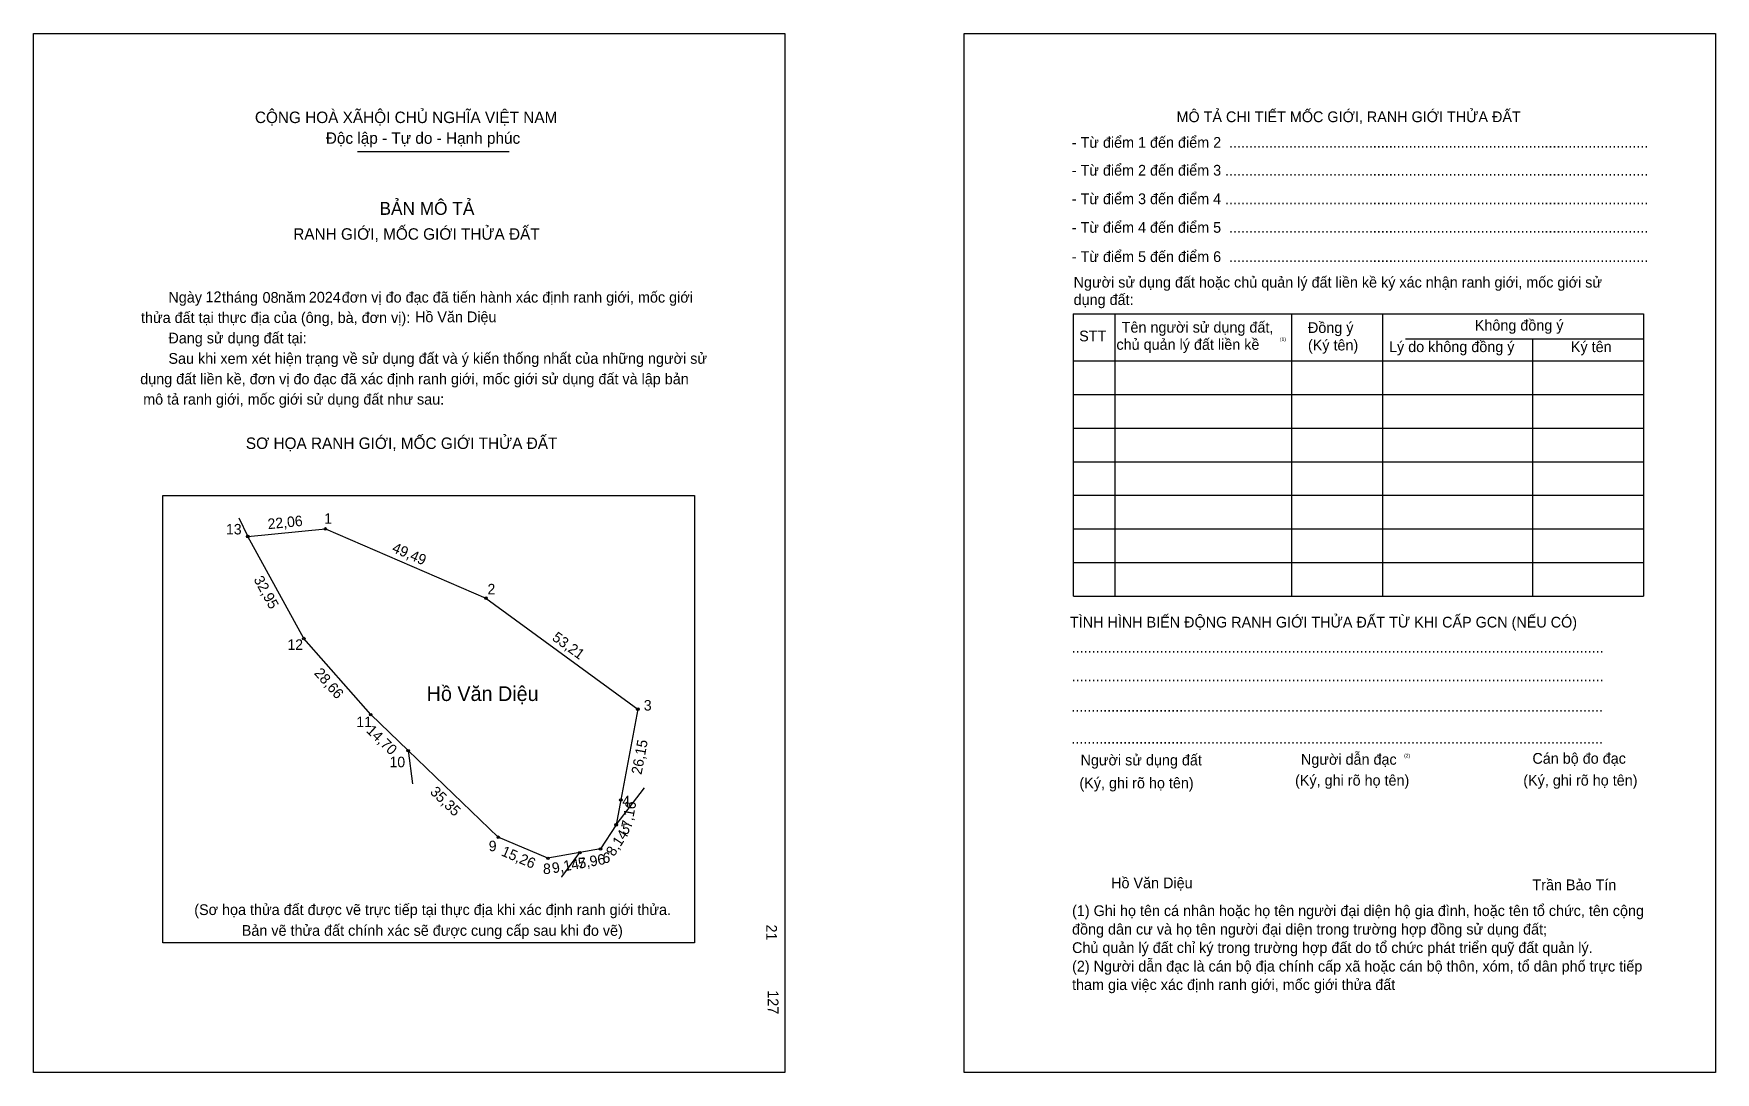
# Model space of a CAD drawing. Extents: x 546731 to 547207, y 1825779 to 1826073.
import ezdxf

# ---------------------------------------------------------------- set-up
doc = ezdxf.new("R2010")
doc.units = 0
for name, color, linetype in [('bmtKhungInTrang1', 7, 'Continuous'), ('bmtKhungInTrang2', 7, 'Continuous'), ('bmtNoiDung', 7, 'Continuous'), ('bmtTemplate', 7, 'Continuous'), ('CanhThua', 7, 'Continuous'), ('ChieuDaiCanhThua', 7, 'Continuous'), ('MocDinhThua', 7, 'Continuous'), ('RauThua', 7, 'Continuous'), ('SoHieuDinhThua', 7, 'Continuous'), ('TenChuSuDung', 7, 'Continuous')]:
    doc.layers.add(name, color=color, linetype=linetype)

msp = doc.modelspace()

# ---------------------------------------------------------------- linework, layer by layer
at = {"layer": 'bmtKhungInTrang1'}
msp.add_lwpolyline([(546731.17, 1826072.59), (546943.7, 1826072.59), (546943.7, 1825778.65), (546731.17, 1825778.65)], close=True, dxfattribs=at)
at = {"layer": 'bmtKhungInTrang2'}
msp.add_lwpolyline([(546994.38, 1826072.59), (547206.9, 1826072.59), (547206.9, 1825778.65), (546994.38, 1825778.65)], close=True, dxfattribs=at)
at = {"layer": 'bmtTemplate'}
for p, q in [((546822.76, 1826039.28), (546865.73, 1826039.28)), ((547037.01, 1825993.31), (547037.01, 1825913.4)), ((547087.01, 1825993.31), (547087.01, 1825913.4)), ((547112.73, 1825993.41), (547112.73, 1825913.4)), ((547186.55, 1825993.31), (547186.55, 1825913.4)), ((547119.25, 1825986.27), (547186.55, 1825986.27)), ((547025.36, 1825979.99), (547186.55, 1825979.99)), ((547025.36, 1825970.48), (547186.55, 1825970.48)), ((547025.36, 1825960.97), (547186.55, 1825960.97)), ((547025.36, 1825951.45), (547186.55, 1825951.45)), ((547025.36, 1825941.94), (547186.55, 1825941.94)), ((547025.36, 1825932.43), (547186.55, 1825932.43)), ((547025.36, 1825922.91), (547186.55, 1825922.91)), ((547025.36, 1825913.4), (547186.55, 1825913.4))]:
    msp.add_line(p, q, dxfattribs=at)
for points in [[(547025.25, 1825993.31), (547186.55, 1825993.31)], [(547025.25, 1825993.31), (547025.25, 1825913.4)], [(547155.18, 1825986.18), (547155.18, 1825913.4)]]:
    msp.add_lwpolyline(points, dxfattribs=at)
msp.add_lwpolyline([(546767.73, 1825815.26), (546767.73, 1825941.93), (546918.11, 1825941.93), (546918.11, 1825815.26)], close=True, dxfattribs=at)
at = {"layer": 'CanhThua'}
for p, q in [((546791.74, 1825930.28), (546813.7, 1825932.44)), ((546813.7, 1825932.44), (546859.13, 1825912.83)), ((546807.6, 1825901.4), (546791.74, 1825930.28)), ((546859.13, 1825912.83), (546902.08, 1825881.43)), ((546826.53, 1825879.88), (546807.6, 1825901.4)), ((546837.13, 1825869.69), (546826.53, 1825879.88)), ((546902.08, 1825881.43), (546897.29, 1825855.73)), ((546862.61, 1825845.19), (546837.13, 1825869.69)), ((546897.29, 1825855.73), (546895.97, 1825848.69)), ((546895.97, 1825848.69), (546891.52, 1825841.87)), ((546876.66, 1825839.23), (546862.61, 1825845.19)), ((546891.52, 1825841.87), (546885.66, 1825840.83)), ((546885.66, 1825840.83), (546876.66, 1825839.23))]:
    msp.add_line(p, q, dxfattribs=at)
at = {"layer": 'MocDinhThua'}
for centre in [(546813.7, 1825932.44), (546791.74, 1825930.28), (546859.13, 1825912.83), (546807.6, 1825901.4), (546826.53, 1825879.88), (546902.08, 1825881.43), (546837.13, 1825869.69), (546897.29, 1825855.73), (546895.97, 1825848.69), (546862.61, 1825845.19), (546891.52, 1825841.87), (546876.66, 1825839.23), (546885.66, 1825840.83)]:
    msp.add_circle(centre, 0.356, dxfattribs=at)
at = {"layer": 'RauThua'}
for p, q in [((546789.19, 1825935.61), (546791.74, 1825930.28)), ((546837.13, 1825869.69), (546838.33, 1825860.31)), ((546895.97, 1825848.69), (546903.96, 1825859.16)), ((546880.58, 1825833.99), (546885.66, 1825840.83)), ((546880.52, 1825833.89), (546880.58, 1825833.99))]:
    msp.add_line(p, q, dxfattribs=at)

# ---------------------------------------------------------------- texts
at = {"layer": 'bmtNoiDung'}
for s, height, p in [('12', 3.041, (546779.8, 1825996.59)), ('08', 3.041, (546795.93, 1825996.42)), ('2024', 3.041, (546809.01, 1825996.48)), ('Hồ Văn Diệu', 3.0409, (546839.05, 1825990.93)), ('Hồ Văn Diệu', 3.0409, (547035.97, 1825830.74))]:
    msp.add_text(s, height=height, dxfattribs=at).set_placement(p)
for s, p in [('21', (546938.4, 1825820.49)), ('127', (546938.84, 1825801.88))]:
    msp.add_text(s, height=3.041, rotation=270, dxfattribs=at).set_placement(p)
at = {"layer": 'bmtTemplate'}
for s, height, p in [('CỘNG HOÀ XÃHỘI CHỦ NGHĨA VIỆT NAM', 3.2436, (546793.77, 1826047.28)), ('MÔ TẢ CHI TIẾT MỐC GIỚI, RANH GIỚI THỬA ĐẤT', 3.0397, (547054.47, 1826047.54)), ('Độc lập - Tự do - Hạnh phúc', 3.2436, (546813.83, 1826041.41)), ('- Từ điểm 1 đến điểm 2  .........................................................................................................', 3.0397, (547024.84, 1826040.29)), ('- Từ điểm 2 đến điểm 3 ..........................................................................................................', 3.0397, (547024.84, 1826032.41)), ('- Từ điểm 3 đến điểm 4 ..........................................................................................................', 3.0397, (547024.84, 1826024.33)), ('BẢN MÔ TẢ', 3.649, (546829.01, 1826021.31)), ('RANH GIỚI, MỐC GIỚI THỬA ĐẤT', 3.2436, (546804.62, 1826014.27)), ('- Từ điểm 4 đến điểm 5  .........................................................................................................', 3.0397, (547024.84, 1826016.24)), ('- Từ điểm 5 đến điểm 6  .........................................................................................................', 3.0397, (547024.84, 1826007.96)), ('Người sử dụng đất hoặc chủ quản lý đất liền kề ký xác nhận ranh giới, mốc giới sử', 3.0397, (547025.36, 1826000.73)), ('Ngày     tháng     năm         đơn vị đo đạc đã tiến hành xác định ranh giới, mốc giới ', 3.0409, (546769.3, 1825996.48)), ('dụng đất:', 3.04, (547025.36, 1825995.79)), ('thửa đất tại thực địa của (ông, bà, đơn vị):', 3.0409, (546761.55, 1825990.71)), ('Tên người sử dụng đất,', 3.0397, (547038.97, 1825987.98)), ('Đồng ý', 3.04, (547091.65, 1825987.89)), ('Không đồng ý', 3.0397, (547138.86, 1825988.56)), ('Đang sử dụng đất tại:', 3.0409, (546769.3, 1825984.93)), ('STT', 3.04, (547026.94, 1825985.51)), ('chủ quản lý đất liền kề', 3.0397, (547037.48, 1825983.12)), ('(1)', 1.014, (547083.71, 1825985.62)), ('(Ký tên)', 3.04, (547091.65, 1825982.94)), ('Lý do không đồng ý', 3.0397, (547114.59, 1825982.47)), ('Ký tên', 3.04, (547166.03, 1825982.47)), ('Sau khi xem xét hiện trạng về sử dụng đất và ý kiến thống nhất của những người sử ', 3.0409, (546769.3, 1825979.16)), ('dụng đất liền kề, đơn vị đo đạc đã xác định ranh giới, mốc giới sử dụng đất và lập bản', 3.0409, (546761.32, 1825973.38)), ('mô tả ranh giới, mốc giới sử dụng đất như sau:', 3.0409, (546762.16, 1825967.61)), ('SƠ HỌA RANH GIỚI, MỐC GIỚI THỬA ĐẤT', 3.2436, (546791.21, 1825955.06)), ('TÌNH HÌNH BIẾN ĐỘNG RANH GIỚI THỬA ĐẤT TỪ KHI CẤP GCN (NẾU CÓ)', 3.0397, (547024.33, 1825904.53)), ('.....................................................................................................................................', 3.04425, (547024.84, 1825897.37)), ('.....................................................................................................................................', 3.04425, (547024.84, 1825889.29)), ('.....................................................................................................................................', 3.04425, (547024.68, 1825880.73)), ('.....................................................................................................................................', 3.04425, (547024.68, 1825871.69)), ('Người sử dụng đất', 3.0397, (547027.32, 1825865.51)), ('Người dẫn đạc', 3.0397, (547089.67, 1825865.7)), ('(2)', 1.014, (547118.86, 1825867.79)), ('Cán bộ đo đạc', 3.0397, (547155.15, 1825865.98)), ('(Ký, ghi rõ họ tên)', 3.0397, (547027.01, 1825859.04)), ('(Ký, ghi rõ họ tên)', 3.0397, (547088.01, 1825859.8)), ('(Ký, ghi rõ họ tên)', 3.0397, (547152.57, 1825859.8)), ('Trần Bảo Tín', 3.0397, (547155.15, 1825830.19)), ('(Sơ họa thửa đất được vẽ trực tiếp tại thực địa khi xác định ranh giới thửa.', 3.0409, (546776.61, 1825823.17)), ('(1) Ghi họ tên cá nhân hoặc họ tên người đại diện hộ gia đình, hoặc tên tổ chức, tên cộng', 3.0397, (547024.93, 1825822.88)), ('Bản vẽ thửa đất chính xác sẽ được cung cấp sau khi đo vẽ)', 3.0409, (546790.05, 1825817.29)), ('đồng dân cư và họ tên người đại diện trong trường hợp đồng sử dụng đất;', 3.0397, (547024.93, 1825817.65)), ('Chủ quản lý đất chỉ ký trong trường hợp đất do tổ chức phát triển quỹ đất quản lý.', 3.0397, (547024.93, 1825812.42)), ('(2) Người dẫn đạc là cán bộ địa chính cấp xã hoặc cán bộ thôn, xóm, tổ dân phố trực tiếp', 3.0397, (547024.93, 1825807.18)), ('tham gia việc xác định ranh giới, mốc giới thửa đất', 3.0397, (547024.93, 1825801.95))]:
    msp.add_text(s, height=height, dxfattribs=at).set_placement(p)
at = {"layer": 'ChieuDaiCanhThua'}
for s, rotation, p in [('22,06', 5.6243, (546797.51, 1825932.34)), ('49,49', 336.6547, (546832.32, 1825926.02)), ('32,95', 298.7639, (546793.31, 1825918.17)), ('53,21', 323.8298, (546877.61, 1825901.16)), ('28,66', 311.3533, (546810.36, 1825891.52)), ('14,70', 316.1137, (546825.08, 1825875.1)), ('26,15', 79.4258, (546903.12, 1825862.75)), ('35,35', 316.1175, (546843.1, 1825857.77)), ('7,16', 79.4266, (546900.28, 1825847.52)), ('8,14', 56.8682, (546895.33, 1825839.56)), ('15,26', 337.0129, (546863.21, 1825840.1)), ('9,14', 10.1002, (546878.07, 1825834.96)), ('5,96', 10.0993, (546885.49, 1825836.28))]:
    msp.add_text(s, height=2.967, rotation=rotation, dxfattribs=at).set_placement(p)
at = {"layer": 'SoHieuDinhThua'}
for s, height, p in [('1', 2.97, (546813.38, 1825933.89)), ('13', 2.967, (546785.59, 1825930.87)), ('2', 2.97, (546859.56, 1825913.92)), ('12', 2.967, (546802.97, 1825898.21)), ('3', 2.97, (546903.78, 1825881.04)), ('11', 2.967, (546822.47, 1825876.35)), ('10', 2.967, (546831.84, 1825865)), ('4', 2.97, (546897.69, 1825853.97)), ('5', 2.97, (546897.66, 1825846.1)), ('9', 2.97, (546859.91, 1825841.23)), ('8', 2.97, (546875.26, 1825834.79)), ('7', 2.97, (546885.12, 1825836.42)), ('6', 2.97, (546892.1, 1825837.92))]:
    msp.add_text(s, height=height, dxfattribs=at).set_placement(p)
at = {"layer": 'TenChuSuDung'}
msp.add_text('Hồ Văn Diệu', height=4.1751, dxfattribs=at).set_placement((546842.36, 1825883.74))

doc.saveas('drawing.dxf')
